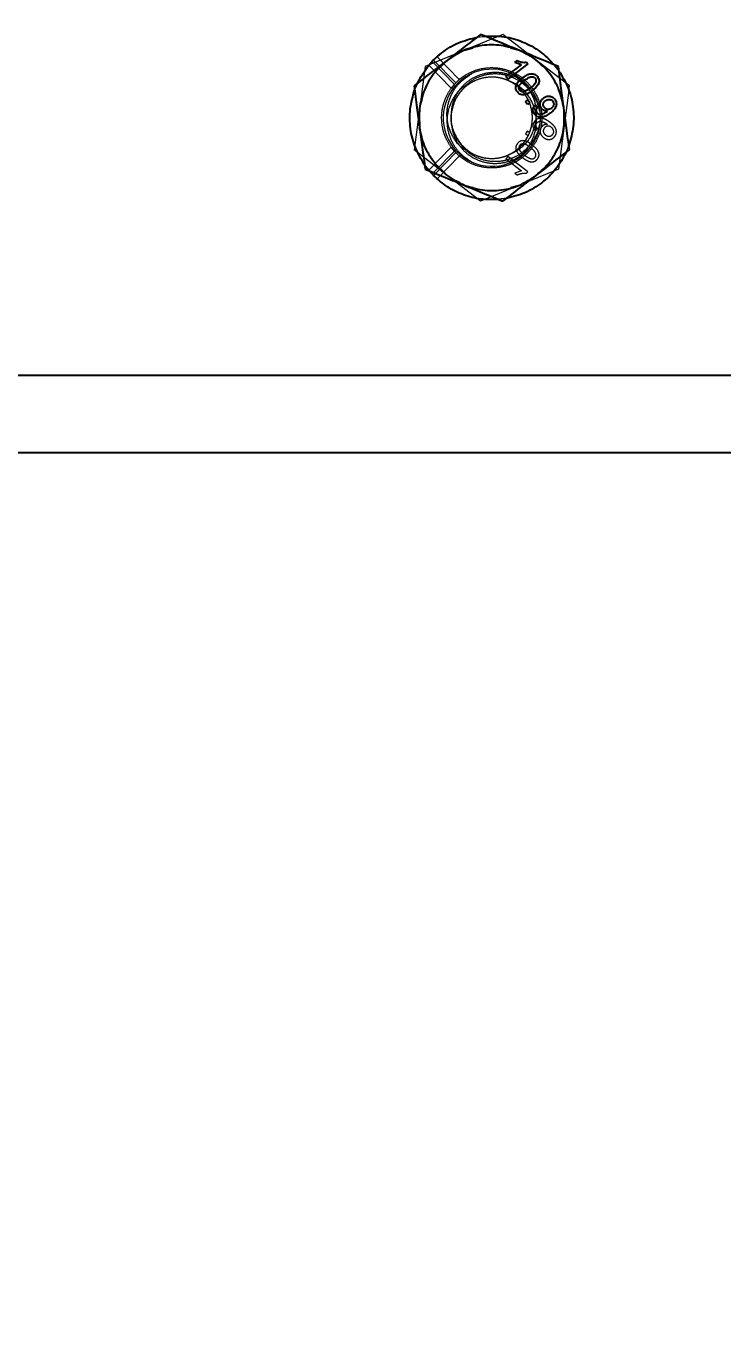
# Model space of a CAD drawing. Header units: millimetres. Extents: x 1293 to 41893, y 1011 to 26911.
# Drawn here: x 10933.4 to 11029.2, y 7420.4 to 7599.1 of the extents above; entities that cross this region are included whole.
import ezdxf

# ---------------------------------------------------------------- set-up
doc = ezdxf.new("R2010")
doc.units = ezdxf.units.MM
doc.header["$LTSCALE"] = 50
doc.linetypes.add('HIDDEN', pattern=[1.905, 1.27, -0.635])
doc.layers.add('CAPA_1', color=7, linetype='Continuous')
doc.layers.add('MAQUINAS', color=11, linetype='Continuous')
doc.styles.add('SLDTEXTSTYLE0', font='TXT', dxfattribs={"width": 0.75})
doc.dimstyles.new('SLDDIMSTYLE0', dxfattribs={"dimtxt": 100, "dimasz": 100, "dimexe": 0, "dimexo": 0.0625, "dimgap": 25, "dimtad": 2, "dimdec": 0, "dimlfac": 1.5, "dimrnd": 1e-09, "dimzin": 12, "dimdsep": 46, "dimtxsty": 'SLDTEXTSTYLE0', "dimsah": 1, "dimcen": 0.09, "dimadec": 0, "dimazin": 3, "dimtfac": 1, "dimtdec": 0, "dimtofl": 0, "dimtmove": 0, "dimatfit": 3, "dimfxl": 1, "dimfrac": 2, "dimtolj": 1, "dimtzin": 12, "dimarcsym": 0})

# ---------------------------------------------------------------- blocks, each defined once
blk = doc.blocks.new('_D_15')
at = {"layer": 'CAPA_1', "transparency": 16777216}
for p, q in [((6530.12, 8742.38), (6530.12, 9415.65)), ((16745.16, 6492), (16745.16, 9415.65)), ((6530.12, 9365.65), (16745.16, 9365.65))]:
    blk.add_line(p, q, dxfattribs=at)
for points in [[(6530.12, 9365.65), (6630.12, 9350.26), (6630.12, 9381.03)], [(16745.16, 9365.65), (16645.16, 9381.03), (16645.16, 9350.26)]]:
    blk.add_solid(points, dxfattribs=at)
at = {"layer": 'CAPA_1', "transparency": 16777216, "insert": (11452.92, 9494.55), "char_height": 100, "attachment_point": 1, "style": 'SLDTEXTSTYLE0'}
blk.add_mtext('15323', dxfattribs=at)

msp = doc.modelspace()

# ---------------------------------------------------------------- linework, layer by layer
at = {"layer": 'MAQUINAS', "linetype": 'HIDDEN', "lineweight": 18}
for p, q in [((10998.9181723, 7597.9561415), (10988.2433864, 7593.5536106)), ((10994.8888354, 7597.4331968), (10995.624484, 7597.6183827)), ((10995.3893115, 7597.5870557), (10996.4281724, 7597.7254407)), ((10995.8461342, 7597.6479083), (10996.968904, 7597.7073749)), ((11008.0682689, 7590.9127712), (10998.9181723, 7597.9561415)), ((10993.5807794, 7595.7548761), (10992.4362529, 7595.0964147)), ((10993.5807794, 7595.7548761), (10994.8274319, 7596.0868734)), ((10999.9595341, 7596.0868734), (11001.2195516, 7595.747187)), ((10988.7465707, 7593.7174208), (10991.8257106, 7590.5631513)), ((10988.8799674, 7593.8161515), (10989.1951424, 7594.2238487)), ((10989.1951424, 7594.2238487), (10992.2522493, 7591.0921497)), ((10989.3909741, 7594.4268302), (10989.8797114, 7594.8921124)), ((10992.4443252, 7591.2989786), (10989.3909741, 7594.4268302)), ((10989.8797114, 7594.8921124), (10990.2735414, 7595.1816755)), ((10992.9368184, 7591.7604134), (10989.8797114, 7594.8921124)), ((10991.2245549, 7594.3599064), (10990.382901, 7593.5208223)), ((11003.4932206, 7594.4344564), (11004.404065, 7593.5208223)), ((11005.8069612, 7593.9490776), (11006.7408222, 7592.7339294)), ((11005.9842008, 7593.7843115), (11006.6234762, 7592.9538239)), ((10988.2433864, 7593.5536106), (10986.7186971, 7582.1077093)), ((10986.6900398, 7589.8394411), (10986.8685021, 7590.4824911)), ((10986.7985936, 7590.3129845), (10987.1981793, 7591.281857)), ((10986.9441724, 7590.6659682), (10987.4768878, 7591.7293853)), ((10992.2522493, 7591.0921497), (10991.8351512, 7590.5224065)), ((10992.9368184, 7591.7604134), (10992.4443252, 7591.2989786)), ((10993.0493011, 7591.8386669), (10992.9368184, 7591.7604134)), ((10995.3858625, 7591.7210005), (10995.2581336, 7591.6549888)), ((11001.611865, 7591.6503536), (11001.4599748, 7591.793051)), ((11007.9883724, 7590.3129845), (11006.5435796, 7579.4668699)), ((11007.9883724, 7590.3129845), (11008.0682689, 7590.9127712)), ((10987.8168498, 7589.0762914), (10987.4810417, 7587.83066)), ((11003.3823533, 7584.7258282), (11003.684939, 7585.0469445)), ((11003.8319053, 7584.90507), (11004.0029633, 7585.6438034)), ((11004.9944313, 7585.6482476), (11005.0594937, 7585.5955682)), ((11007.3059243, 7585.1898206), (11006.9701162, 7583.9441891)), ((10992.8740086, 7583.2949253), (10993.1913036, 7582.8524288)), ((11002.2928773, 7584.6780072), (11002.0250812, 7584.3301113)), ((11002.0250812, 7584.3301113), (11002.3729772, 7584.0623152)), ((11002.6407732, 7584.4102112), (11002.2928773, 7584.6780072)), ((11008.1085578, 7583.2317802), (11007.7572533, 7582.1471032)), ((10987.1981793, 7581.7386235), (10986.7186971, 7582.1077093)), ((10995.8687937, 7575.064339), (10987.1981793, 7581.7386235)), ((10988.7465707, 7579.3030597), (10991.8257106, 7582.4573292)), ((10989.3884242, 7578.9946296), (10992.2522493, 7581.9283308)), ((10992.4443252, 7581.7215019), (10989.6693157, 7578.8787834)), ((10992.9368184, 7581.2600671), (10989.8797114, 7578.1283681)), ((10991.8026469, 7582.4964028), (10992.5472904, 7581.6337357)), ((10992.2522493, 7581.9283308), (10991.8257106, 7582.4573292)), ((10999.6149166, 7581.1990479), (10999.3471205, 7580.8511519)), ((11002.3285049, 7579.1102385), (10999.6149166, 7581.1990479)), ((11001.2151413, 7581.0867558), (11001.6608106, 7581.4050877)), ((11007.6740607, 7581.9453867), (11007.3160585, 7581.3006979)), ((11007.9883724, 7582.707496), (11007.5887867, 7581.7386235)), ((10989.4508481, 7578.5451123), (10988.1431571, 7580.104758)), ((10988.7465707, 7579.3030597), (10988.1634898, 7580.0666566)), ((10991.2937454, 7578.5860242), (10990.382901, 7579.4996582)), ((11006.5435796, 7579.4668699), (10995.8687937, 7575.064339)), ((10999.3471205, 7580.8511519), (11001.4616755, 7579.2234539)), ((11001.4616755, 7579.2234539), (11000.5795623, 7578.9052067)), ((11000.5795623, 7578.9052067), (11000.9002788, 7578.6583322)), ((11002.1561112, 7578.8862805), (11002.3285049, 7579.1102385)), ((11001.2061866, 7577.2656045), (10999.9595341, 7576.9336071)), ((10999.4615071, 7575.4530547), (10997.9194652, 7575.3054635)), ((10999.3976545, 7575.4334248), (10998.3587936, 7575.2950399))]:
    msp.add_line(p, q, dxfattribs=at)
at = {"layer": 'MAQUINAS', "linetype": 'Continuous', "lineweight": 25}
for p, q in [((10999.3471205, 7592.1693286), (11001.4616755, 7593.7970266)), ((11002.3285049, 7593.910242), (10999.6149166, 7591.8214327)), ((11000.5795623, 7594.1152738), (11000.9002788, 7594.3621483)), ((11001.4616755, 7593.7970266), (11000.5795623, 7594.1152738)), ((11002.1561112, 7594.1342), (11002.3285049, 7593.910242)), ((10999.6149166, 7591.8214327), (10999.3471205, 7592.1693286)), ((11002.0250812, 7588.6903692), (11002.3729772, 7588.9581653)), ((11002.2928773, 7588.3424733), (11002.0250812, 7588.6903692)), ((11002.6407732, 7588.6102694), (11002.2928773, 7588.3424733)), ((11002.3729772, 7588.9581653), (11002.6407732, 7588.6102694)), ((11003.3823533, 7588.2946523), (11003.684939, 7587.973536)), ((11004.9944313, 7587.3722329), (11005.0594937, 7587.4249123)), ((10989.1951424, 7578.7966318), (10988.7465707, 7579.3030597)), ((10989.1951424, 7578.7966318), (10989.3884242, 7578.9946296)), ((10989.3909741, 7578.5936504), (10989.6693157, 7578.8787834)), ((10823.7268163, 7551.1769069), (11330.393483, 7551.1769069)), ((11330.393483, 7540.5102403), (10823.7268163, 7540.5102403))]:
    msp.add_line(p, q, dxfattribs=at)
at = {"layer": 'MAQUINAS', "linetype": 'HIDDEN', "lineweight": 18}
msp.add_arc((10997.393483, 7586.5102403), 6.6666667, 37.587605897, 307.587605897, dxfattribs=at)
at = {"layer": 'MAQUINAS', "linetype": 'Continuous', "lineweight": 25}
for points in [[(10987.1981793, 7591.281857), (10987.6335053, 7592.066802), (10988.5041573, 7593.6366921), (10990.4701008, 7595.5044594), (10992.7787095, 7596.9270676), (10994.5191108, 7597.3670597), (10995.3893115, 7597.5870557)], [(10996.4281724, 7597.7254407), (10997.3256178, 7597.7409098), (10999.1205085, 7597.7718481), (11001.7210141, 7597.0031747), (11004.1073334, 7595.7151651), (11005.3585783, 7594.4279293), (11005.9842008, 7593.7843115)], [(11001.2061866, 7595.7548761), (11000.3737534, 7596.0268082), (10998.7088869, 7596.5706725), (10996.0597704, 7596.5224721), (10993.4904115, 7595.8755282), (10992.0259674, 7594.9148136), (10991.2937454, 7594.4344564)], [(11007.3059243, 7587.83066), (11007.1252078, 7588.6875344), (11006.7637749, 7590.4012832), (11005.3974738, 7592.6713852), (11003.5525245, 7594.5730433), (11001.9882992, 7595.3609318), (11001.2061866, 7595.7548761)], [(10991.2937454, 7594.4344564), (10990.6420286, 7593.8495141), (10989.338595, 7592.6796296), (10988.0557795, 7590.3613272), (10987.33137, 7587.8127251), (10987.4311512, 7586.0641221), (10987.4810417, 7585.1898206)], [(11006.6234762, 7592.9538239), (11007.0855955, 7592.184348), (11008.0098342, 7590.6453962), (11008.6443963, 7588.0089556), (11008.7221069, 7585.2983377), (11008.2329505, 7583.5711099), (11007.9883724, 7582.707496)], [(10988.1634898, 7580.0666566), (10987.7013705, 7580.8361325), (10986.7771318, 7582.3750843), (10986.1425697, 7585.011525), (10986.0648591, 7587.7221428), (10986.5540155, 7589.4493706), (10986.7985936, 7590.3129845)], [(11003.4932206, 7578.5860242), (11004.1449374, 7579.1709664), (11005.448371, 7580.340851), (11006.7311865, 7582.6591534), (11007.455596, 7585.2077554), (11007.3558148, 7586.9563585), (11007.3059243, 7587.83066)], [(10993.5807794, 7577.2656045), (10992.7986668, 7577.6595487), (10991.2344415, 7578.4474372), (10989.3894922, 7580.3490953), (10988.0231911, 7582.6191973), (10987.6617582, 7584.3329462), (10987.4810417, 7585.1898206)], [(11007.5887867, 7581.7386235), (11007.1534607, 7580.9536785), (11006.2828087, 7579.3837884), (11004.3168652, 7577.5160212), (11002.0082565, 7576.0934129), (11000.2678552, 7575.6534208), (10999.3976545, 7575.4334248)], [(10998.3587936, 7575.2950399), (10997.5346194, 7575.2761884), (10995.886271, 7575.2384855), (10993.4803213, 7575.8716616), (10991.237533, 7576.9484191), (10990.0064937, 7578.0452399), (10989.3909741, 7578.5936504)], [(10993.5807794, 7577.2656045), (10994.4132126, 7576.9936723), (10996.0780791, 7576.449808), (10998.7271956, 7576.4980084), (11001.2965545, 7577.1449524), (11002.7609986, 7578.1056669), (11003.4932206, 7578.5860242)]]:
    msp.add_open_spline(points, degree=3, dxfattribs=at)
for points, knots in [([(10995.8687937, 7597.9561415), (10995.069132, 7597.3405947), (10993.5681836, 7596.185226), (10992.0180247, 7594.991977), (10991.2937454, 7594.4344564)], [0, 0, 0, 0, 0.5327709195, 1, 1, 1, 1]), ([(11001.2061866, 7595.7548761), (11000.36122, 7596.1033601), (10998.5527566, 7596.8492126), (10996.8017037, 7597.5713877), (10995.8687937, 7597.9561415)], [0, 0, 0, 0, 0.4672290805, 1, 1, 1, 1]), ([(11006.5435796, 7593.5536106), (11005.6106695, 7593.9383645), (11003.8596167, 7594.6605396), (11002.0511533, 7595.4063921), (11001.2061866, 7595.7548761)], [0, 0, 0, 0, 0.5327709195, 1, 1, 1, 1]), ([(10991.2937454, 7594.4344564), (10990.569466, 7593.8769358), (10989.0193071, 7592.6836868), (10987.5183587, 7591.5283181), (10986.7186971, 7590.9127712)], [0, 0, 0, 0, 0.4672290805, 1, 1, 1, 1]), ([(11000.9002788, 7594.3621483), (11001.1011585, 7594.2756011), (11001.5022234, 7594.1028058), (11001.9384003, 7594.1237474), (11002.1561112, 7594.1342)], [0, 0, 0, 0, 0.5008657323, 1, 1, 1, 1]), ([(11000.7140219, 7590.8625388), (11000.7586274, 7590.9764656), (11000.8479036, 7591.2044854), (11001.1532042, 7591.5916684), (11001.4349211, 7591.8257966), (11001.6227189, 7591.9818708)], [0, 0, 0, 0, 0.249753552, 0.499871473, 1, 1, 1, 1]), ([(11001.6227189, 7591.9818708), (11001.7793839, 7592.0958473), (11002.0923273, 7592.323519), (11002.5436849, 7592.5299884), (11002.9312042, 7592.5818995), (11003.2213777, 7592.5326001), (11003.4764386, 7592.3907792), (11003.6037609, 7592.2441498), (11003.6674852, 7592.1707623)], [0, 0, 0, 0, 0.2504817087, 0.50034559577, 0.63170490565, 0.75022113881, 0.87498669951, 1, 1, 1, 1]), ([(11001.8916022, 7591.6348118), (11002.0443414, 7591.7460218), (11002.2734369, 7591.9128272), (11002.6091179, 7592.0937039), (11002.7949239, 7592.1321779), (11002.8877046, 7592.1513895)], [0, 0, 0, 0, 0.5003723119, 0.7505151407, 1, 1, 1, 1]), ([(11003.3514499, 7591.933551), (11003.3889593, 7591.8739917), (11003.4639766, 7591.754876), (11003.4752487, 7591.539598), (11003.4236624, 7591.3347288), (11003.1913608, 7590.9820124), (11002.915582, 7590.7648384), (11002.6949904, 7590.591124)], [0, 0, 0, 0, 0.1247447425, 0.2494837578, 0.3744708184, 0.4996480989, 1, 1, 1, 1]), ([(11002.8877046, 7592.1513895), (11002.9322014, 7592.1497796), (11003.0211663, 7592.1465609), (11003.1491807, 7592.1051616), (11003.2642253, 7592.0347583), (11003.3223715, 7591.9672909), (11003.3514499, 7591.933551)], [0, 0, 0, 0, 0.2501584562, 0.5001555724, 0.7500324303, 1, 1, 1, 1]), ([(11003.6674852, 7592.1707623), (11003.721693, 7592.0901005), (11003.8300641, 7591.928843), (11003.9038739, 7591.642197), (11003.8801605, 7591.347498), (11003.63263, 7590.8157698), (11003.2597065, 7590.4970687), (11002.9616993, 7590.2423912)], [0, 0, 0, 0, 0.125373348, 0.2506437386, 0.375697515, 0.5011131747, 1, 1, 1, 1]), ([(11007.3059243, 7587.83066), (11007.1852369, 7588.7366646), (11006.9269324, 7590.675766), (11006.676828, 7592.5533099), (11006.5435796, 7593.5536106)], [0, 0, 0, 0, 0.4672290805, 1, 1, 1, 1]), ([(10986.7186971, 7590.9127712), (10986.8519455, 7589.9124705), (10987.1020499, 7588.0349267), (10987.3603544, 7586.0958252), (10987.4810417, 7585.1898206)], [0, 0, 0, 0, 0.5327709195, 1, 1, 1, 1]), ([(11000.9191073, 7590.0551734), (11000.8401255, 7590.1771361), (11000.7215014, 7590.3603139), (11000.6900854, 7590.6129257), (11000.6939334, 7590.7565453), (11000.7073258, 7590.8272081), (11000.7140219, 7590.8625388)], [0, 0, 0, 0, 0.49879534606, 0.74914825957, 0.87457641189, 1, 1, 1, 1]), ([(11002.9616993, 7590.2423912), (11002.8052317, 7590.1284136), (11002.4926739, 7589.9007334), (11002.045296, 7589.6974026), (11001.6591001, 7589.6436281), (11001.368098, 7589.6900455), (11001.1096718, 7589.8350631), (11000.9826689, 7589.9817569), (11000.9191073, 7590.0551734)], [0, 0, 0, 0, 0.2504758129, 0.50034735438, 0.62576834084, 0.75017618309, 0.87496969665, 1, 1, 1, 1]), ([(11001.2322137, 7590.2961898), (11001.195243, 7590.3559346), (11001.1212812, 7590.4754572), (11001.1140474, 7590.6899322), (11001.1618834, 7590.8951083), (11001.3980279, 7591.2448106), (11001.672258, 7591.4614955), (11001.8916022, 7591.6348118)], [0, 0, 0, 0, 0.1246963828, 0.2494616582, 0.3744323466, 0.4996371137, 1, 1, 1, 1]), ([(11002.6949904, 7590.591124), (11002.4713462, 7590.4232246), (11002.1917459, 7590.2133166), (11001.7932053, 7590.075987), (11001.5825717, 7590.080692), (11001.3776935, 7590.1440843), (11001.280693, 7590.2455026), (11001.2322137, 7590.2961898)], [0, 0, 0, 0, 0.5004095025, 0.6256126137, 0.7505796735, 0.875343692, 1, 1, 1, 1]), ([(11003.2635783, 7587.0094532), (11003.1975955, 7587.1098099), (11003.098376, 7587.2607182), (11003.0476922, 7587.4962282), (11003.0473469, 7587.7348212), (11003.1426517, 7588.0276464), (11003.3023687, 7588.2055567), (11003.3823533, 7588.2946523)], [0, 0, 0, 0, 0.2498594906, 0.3757183909, 0.500481002, 0.7498462328, 1, 1, 1, 1]), ([(11004.2268077, 7587.7734155), (11004.1879497, 7587.8300763), (11004.1102599, 7587.9433597), (11004.0451725, 7588.1397441), (11004.0239106, 7588.3452266), (11004.0478675, 7588.5502613), (11004.1121174, 7588.7474385), (11004.2479697, 7588.9881202), (11004.4038577, 7589.1250901), (11004.5074354, 7589.216098)], [0, 0, 0, 0, 0.1250740585, 0.2500636243, 0.3732612246, 0.5001992382, 0.6242961008, 0.7503685137, 1, 1, 1, 1]), ([(11004.6215081, 7587.9084324), (11004.5719641, 7587.984111), (11004.4977333, 7588.0974985), (11004.4650124, 7588.275832), (11004.4711049, 7588.4106318), (11004.5062771, 7588.5414603), (11004.5880829, 7588.7029848), (11004.6894314, 7588.7937121), (11004.7567495, 7588.8539754)], [0, 0, 0, 0, 0.2495205461, 0.3738507838, 0.4998887841, 0.6240955932, 0.7503154422, 1, 1, 1, 1]), ([(11004.5074354, 7589.216098), (11004.628633, 7589.2968339), (11004.8112299, 7589.418471), (11005.0951914, 7589.4858052), (11005.3141066, 7589.4919815), (11005.5275658, 7589.4528757), (11005.7989645, 7589.3438698), (11005.9484408, 7589.1843695), (11006.0483597, 7589.07775)], [0, 0, 0, 0, 0.2498688585, 0.3764535286, 0.5003476657, 0.6272386366, 0.7508240847, 1, 1, 1, 1]), ([(11004.7567495, 7588.8539754), (11004.8364994, 7588.9073311), (11004.9957893, 7589.013902), (11005.2411005, 7589.0513465), (11005.4300109, 7589.0252239), (11005.610963, 7588.9571343), (11005.7097592, 7588.853332), (11005.7762596, 7588.783462)], [0, 0, 0, 0, 0.2502503989, 0.4998417518, 0.6295762976, 0.7506653539, 1, 1, 1, 1]), ([(11006.0483597, 7589.07775), (11006.1007775, 7588.9988147), (11006.2055974, 7588.8409677), (11006.2750527, 7588.5620853), (11006.2763044, 7588.2770043), (11006.1726282, 7587.910551), (11005.8853893, 7587.522225), (11005.5922136, 7587.286155), (11005.4452482, 7587.167816)], [0, 0, 0, 0, 0.1250635897, 0.2500895576, 0.3751100052, 0.5001693996, 0.7494409524, 1, 1, 1, 1]), ([(11005.7762596, 7588.783462), (11005.8252375, 7588.7053194), (11005.8984315, 7588.5885407), (11005.9181156, 7588.4047658), (11005.9007192, 7588.2687225), (11005.8548323, 7588.1382513), (11005.7602709, 7587.9805213), (11005.6557044, 7587.8903095), (11005.5862299, 7587.8303723)], [0, 0, 0, 0, 0.2490168506, 0.3721383925, 0.4993654558, 0.6235619335, 0.7498926933, 1, 1, 1, 1]), ([(11005.4452482, 7587.167816), (11005.278889, 7587.0464775), (11004.946736, 7586.8042131), (11004.4626115, 7586.5969111), (11004.048355, 7586.5636296), (11003.7432655, 7586.6282677), (11003.4684414, 7586.7766915), (11003.3318851, 7586.9318442), (11003.2635783, 7587.0094532)], [0, 0, 0, 0, 0.25048494292, 0.50011851407, 0.62789918519, 0.75009236964, 0.87499367523, 1, 1, 1, 1]), ([(11003.684939, 7587.973536), (11003.6358353, 7587.9151732), (11003.5471539, 7587.8097698), (11003.4809413, 7587.6471385), (11003.4726559, 7587.5160567), (11003.4917826, 7587.4138617), (11003.5303125, 7587.3168496), (11003.5704336, 7587.2606362), (11003.5904928, 7587.2325313)], [0, 0, 0, 0, 0.2764767992, 0.4993179598, 0.6237184282, 0.7494961879, 0.8747561628, 1, 1, 1, 1]), ([(11003.5904928, 7587.2325313), (11003.634703, 7587.1832839), (11003.7230862, 7587.0848303), (11003.9038962, 7586.9962448), (11004.1022919, 7586.9655526), (11004.4914633, 7587.0526343), (11004.7709768, 7587.2302443), (11004.9944313, 7587.3722329)], [0, 0, 0, 0, 0.1252073258, 0.2503100191, 0.3753386279, 0.5006201474, 1, 1, 1, 1]), ([(11005.0594937, 7587.4249123), (11004.9809943, 7587.4218513), (11004.8235025, 7587.41571), (11004.5952117, 7587.4838662), (11004.3841843, 7587.5962016), (11004.2791883, 7587.7144323), (11004.2268077, 7587.7734155)], [0, 0, 0, 0, 0.2489431768, 0.4994502947, 0.7502849385, 1, 1, 1, 1]), ([(11005.5862299, 7587.8303723), (11005.5104792, 7587.7792308), (11005.395866, 7587.7018522), (11005.2190255, 7587.6534477), (11005.0813079, 7587.6468773), (11004.9474764, 7587.670635), (11004.7773925, 7587.7405421), (11004.6839858, 7587.8411428), (11004.6215081, 7587.9084324)], [0, 0, 0, 0, 0.24997649069, 0.37822216714, 0.50034233219, 0.62745243071, 0.75081109269, 1, 1, 1, 1]), ([(11008.0682689, 7582.1077093), (11007.9350205, 7583.1080101), (11007.6849161, 7584.9855539), (11007.4266116, 7586.9246554), (11007.3059243, 7587.83066)], [0, 0, 0, 0, 0.5327709195, 1, 1, 1, 1]), ([(10987.4810417, 7585.1898206), (10987.6017291, 7584.283816), (10987.8600335, 7582.3447145), (10988.110138, 7580.4671707), (10988.2433864, 7579.4668699)], [0, 0, 0, 0, 0.4672290805, 1, 1, 1, 1]), ([(11003.4932206, 7578.5860242), (11004.2175, 7579.1435448), (11005.7676589, 7580.3367938), (11007.2686073, 7581.4921625), (11008.0682689, 7582.1077093)], [0, 0, 0, 0, 0.4672290805, 1, 1, 1, 1]), ([(10988.2433864, 7579.4668699), (10989.1762964, 7579.0821161), (10990.9273493, 7578.359941), (10992.7358127, 7577.6140885), (10993.5807794, 7577.2656045)], [0, 0, 0, 0, 0.53277091955, 1, 1, 1, 1]), ([(10998.9181723, 7575.064339), (10999.717834, 7575.6798859), (11001.2187824, 7576.8352546), (11002.7689413, 7578.0285036), (11003.4932206, 7578.5860242)], [0, 0, 0, 0, 0.5327709195, 1, 1, 1, 1]), ([(10993.5807794, 7577.2656045), (10994.425746, 7576.9171205), (10996.2342094, 7576.171268), (10997.9852623, 7575.4490929), (10998.9181723, 7575.064339)], [0, 0, 0, 0, 0.4672290805, 1, 1, 1, 1])]:
    msp.add_open_spline(points, degree=3, knots=knots, dxfattribs=at)
at = {"layer": 'MAQUINAS', "linetype": 'HIDDEN', "lineweight": 18}
for points in [[(10991.8257106, 7582.4573292), (10991.5861558, 7582.8280523), (10991.1070461, 7583.5694984), (10990.6741936, 7584.8296281), (10990.4735508, 7586.1408191), (10990.5311146, 7587.4684494), (10990.8397796, 7588.760103), (10991.389541, 7589.9692916), (10992.1598397, 7591.0513234), (10993.1224674, 7591.9665092), (10994.2420269, 7592.681202), (10995.4773872, 7593.1691457), (10996.7831534, 7593.4124097), (10998.1113461, 7593.4020555), (10999.4131611, 7593.1384636), (11000.6407637, 7592.6313197), (11001.7490459, 7591.8992584), (11002.6972842, 7590.9691793), (11003.4506359, 7589.8752578), (11003.9814193, 7588.6576898), (11004.270131, 7587.3612143), (11004.3061623, 7586.0334701), (11004.0881892, 7584.7232446), (11003.6242212, 7583.4786818), (11002.9313062, 7582.3455124), (11002.0349069, 7581.365376), (11000.9679549, 7580.5742814), (10999.7696781, 7580.0013192), (10998.4840214, 7579.6674604), (10997.1585444, 7579.5852805), (10995.8407627, 7579.7566491), (10994.5835338, 7580.1795616), (10993.416499, 7580.8224596), (10992.7683831, 7581.4218211), (10992.4443252, 7581.7215019)], [(10992.9684938, 7583.1040645), (10992.5891975, 7583.7344137), (10991.8306047, 7584.9951122), (10991.7201213, 7587.255772), (10992.4249888, 7589.3657005), (10993.8992245, 7591.050887), (10995.9019566, 7592.0421281), (10998.1326909, 7592.191906), (11000.2506369, 7591.4765088), (11001.9336788, 7590.0050974), (11002.9254811, 7588.0015981), (11003.0751585, 7585.7711082), (11002.3596018, 7583.6529516), (11000.8889292, 7581.9705078), (10998.882634, 7580.9765239), (10996.662589, 7580.8349743), (10994.505449, 7581.5202015), (10993.4808122, 7582.5761102), (10992.9684938, 7583.1040645)], [(11002.6762937, 7590.576732), (11002.9235981, 7590.2148732), (11003.4182069, 7589.4911556), (11003.8682395, 7588.2489924), (11004.101023, 7586.9484884), (11004.0355068, 7586.074353), (11004.0027488, 7585.6372853)], [(10992.9684938, 7583.1040645), (10992.7613467, 7583.4071648), (10992.3470523, 7584.0133653), (10991.9700959, 7585.0538263), (10991.7751118, 7586.1431548), (10991.8299894, 7586.8753483), (10991.8574282, 7587.241445)]]:
    msp.add_open_spline(points, degree=3, dxfattribs=at)
for points, knots in [([(10994.3400467, 7581.8399692), (10994.0443767, 7581.9741253), (10993.0966786, 7582.4041301), (10991.985902, 7583.8429557), (10991.2103747, 7585.8364617), (10991.2039334, 7587.990982), (10991.8374265, 7589.8202928), (10992.9688746, 7591.4587765), (10994.0342459, 7592.1701474), (10994.6726087, 7592.5963957)], [0, 0, 0, 0, 0.0732264463, 0.2347095547, 0.3940996147, 0.5545736249, 0.7120391064, 0.8274559063, 1, 1, 1, 1]), ([(10991.8574282, 7587.241445), (10991.9004831, 7587.6331313), (10991.9855359, 7588.4068896), (10992.4972886, 7589.7232316), (10993.440622, 7591.0393452), (10994.9012564, 7592.1241379), (10996.5684946, 7592.7224888), (10998.3345585, 7592.8402141), (11000.0627787, 7592.4533323), (11001.5647058, 7591.6819112), (11002.3300966, 7590.9209332), (11002.6762937, 7590.576732)], [0, 0, 0, 0, 0.0816770011, 0.1613491513, 0.291035136, 0.4131476663, 0.5342207304, 0.6547643612, 0.776345221, 0.8988377528, 1, 1, 1, 1]), ([(10992.9684938, 7583.1040645), (10993.1326272, 7582.9078232), (10993.5426954, 7582.4175371), (10994.1401264, 7581.9501739), (10994.6869155, 7581.6207239), (10995.0715057, 7581.4242232), (10995.5602893, 7581.2250831), (10995.9293343, 7581.1174711), (10996.131766, 7581.070513), (10996.1320909, 7581.0704376), (10996.1325738, 7581.0703257), (10996.1334486, 7581.070123), (10996.1350503, 7581.0697521), (10996.138037, 7581.0690618), (10996.1437735, 7581.0677401), (10996.1553038, 7581.0650998), (10996.1800014, 7581.059515), (10996.2372373, 7581.0469276), (10996.4136818, 7581.0106928), (10997.0151898, 7580.9145799), (10997.6974784, 7580.9117121), (10998.359718, 7581.0068841), (10998.7398625, 7581.0851273), (10999.1657101, 7581.2075748), (10999.5419835, 7581.3516614), (10999.7703832, 7581.4564336), (10999.9991378, 7581.5685161), (11000.2898594, 7581.7279513), (11000.6892228, 7581.9938979), (11001.064335, 7582.2931181), (11001.3940192, 7582.6059567), (11001.715112, 7582.962899), (11002.043601, 7583.3980352), (11002.296314, 7583.8230759), (11002.4362287, 7584.1099701), (11002.5419628, 7584.3415454), (11002.6656702, 7584.6492243), (11002.8058606, 7585.1082836), (11002.9061688, 7585.5777127), (11002.9692784, 7586.081417), (11002.9850409, 7586.5843864), (11002.9567719, 7587.0493074), (11002.9025928, 7587.44713), (11002.8443279, 7587.7323772), (11002.8018422, 7587.9011071), (11002.7456525, 7588.1121164), (11002.6474591, 7588.4219711), (11002.4740777, 7588.8407281), (11002.2921062, 7589.1997643), (11002.1122447, 7589.5021293), (11001.8232822, 7589.9290612), (11001.3640035, 7590.4721282), (11000.6978272, 7591.0392747), (11000.037821, 7591.4450175), (10999.4226164, 7591.7248805), (10998.8368311, 7591.9166665), (10998.2460687, 7592.0392762), (10997.6451202, 7592.0994052), (10996.6080257, 7592.0920411), (10995.1286502, 7591.7374151), (10993.5109596, 7590.6681818), (10992.2993019, 7589.1188495), (10992.0047196, 7587.8672473), (10991.8574282, 7587.241445)], [0, 0, 0, 0, 0.025018338, 0.0625054019, 0.0734574, 0.0875362565, 0.1047409382, 0.1250701816, 0.1250803607, 0.1250883982, 0.1251028378, 0.1251288998, 0.125176322, 0.1252638208, 0.1254290484, 0.1257527323, 0.1264220488, 0.1279084195, 0.1314910665, 0.1440579699, 0.1875385459, 0.1974735997, 0.2095664101, 0.2255093005, 0.2408045364, 0.2489692371, 0.2501056217, 0.2657484549, 0.2813911901, 0.2970338276, 0.3126763677, 0.3258384033, 0.3440073868, 0.3659743515, 0.3741241435, 0.3752533994, 0.3909020104, 0.4065504225, 0.4221986368, 0.4378466544, 0.4561989424, 0.471384434, 0.4834019832, 0.4954853169, 0.4998684365, 0.5004379052, 0.5168673869, 0.531645693, 0.5447725207, 0.5562476016, 0.566070701, 0.5952358311, 0.6255591058, 0.6513477909, 0.670842651, 0.6916215049, 0.7115649576, 0.7298045647, 0.7506541573, 0.8129902501, 0.8753265879, 0.937663171, 1, 1, 1, 1]), ([(11004.0027488, 7587.3831952), (11003.925923, 7587.6945335), (11003.7722594, 7588.3172581), (11003.4082026, 7589.1132358), (11002.9856713, 7589.8137089), (11002.4941634, 7590.4488078), (11001.7086224, 7591.2209417), (11000.8906052, 7591.7545047), (11000.1662441, 7592.0780292), (10999.7630797, 7592.2282796), (10999.3213023, 7592.3584131), (10998.4650106, 7592.5367057), (10997.1715348, 7592.5739335), (10995.5365418, 7592.1416746), (10994.2165733, 7591.4101891), (10993.6458753, 7590.7027063), (10993.43408, 7590.4401479)], [0, 0, 0, 0, 0.0699532654, 0.1399173459, 0.1901926575, 0.2485510479, 0.3148793708, 0.4302460033, 0.4592128186, 0.4882050179, 0.524204643, 0.5597299332, 0.6792719564, 0.8024243534, 0.9266764515, 1, 1, 1, 1]), ([(10999.7902977, 7592.7311505), (11000.4814042, 7592.3168878), (11001.6701171, 7591.6043502), (11002.9137527, 7589.8588078), (11003.518821, 7588.1840963), (11003.5030234, 7587.0196356), (11003.4973222, 7586.5993942)], [0, 0, 0, 0, 0.3146952275, 0.5412802636, 0.8344529945, 1, 1, 1, 1]), ([(10995.0123613, 7591.527971), (10994.478625, 7591.2988226), (10993.2845769, 7590.7861832), (10991.978318, 7589.1888387), (10991.2124135, 7587.1809773), (10991.2033921, 7585.0303061), (10991.8375261, 7583.2000392), (10992.9688399, 7581.5617557), (10994.0342329, 7580.8503525), (10994.6726087, 7580.4240849)], [0, 0, 0, 0, 0.1234541452, 0.2761854664, 0.4269371747, 0.578714087, 0.7276455219, 0.8368071581, 1, 1, 1, 1]), ([(10999.7902977, 7580.2893301), (11000.4805083, 7580.7035661), (11001.6676803, 7581.4160579), (11002.9211981, 7583.1618939), (11003.5057053, 7584.8871481), (11003.5650594, 7586.8194235), (11003.0580753, 7588.7215689), (11001.9439523, 7590.2371875), (11000.7315837, 7591.1637619), (11000.0255621, 7591.4600029), (10999.6725423, 7591.6081272)], [0, 0, 0, 0, 0.1658148828, 0.2852039547, 0.4396784995, 0.5380553637, 0.6848651293, 0.8410092991, 0.920502639, 1, 1, 1, 1]), ([(11006.9701162, 7589.0762914), (11007.1362905, 7588.6578579), (11007.3152228, 7588.2072992), (11007.3101243, 7587.7327987), (11007.3097608, 7587.6989665)], [0, 0, 0, 0, 0.9286993414, 1, 1, 1, 1]), ([(10987.8168498, 7583.9441891), (10987.6506755, 7584.3626227), (10987.4717432, 7584.8131813), (10987.4768417, 7585.2876819), (10987.4772052, 7585.3215141)], [0, 0, 0, 0, 0.9286993414, 1, 1, 1, 1]), ([(10991.8574282, 7585.7790355), (10991.9004831, 7585.3873492), (10991.9855359, 7584.6135909), (10992.4972886, 7583.2972489), (10993.440622, 7581.9811354), (10994.9012564, 7580.8963427), (10996.5684946, 7580.2979917), (10998.3345585, 7580.1802665), (11000.0627787, 7580.5671482), (11001.5647058, 7581.3385694), (11002.3300966, 7582.0995473), (11002.6762937, 7582.4437485)], [0, 0, 0, 0, 0.0816770011, 0.1613491513, 0.291035136, 0.4131476663, 0.5342207305, 0.6547643612, 0.776345221, 0.8988377529, 1, 1, 1, 1]), ([(11004.0027488, 7585.6372853), (11003.925923, 7585.3259469), (11003.7722596, 7584.7032224), (11003.4082025, 7583.9072442), (11002.9856702, 7583.2067699), (11002.49416, 7582.5716686), (11001.7086153, 7581.7995329), (11000.8905931, 7581.2659683), (11000.1662306, 7580.9424463), (10999.7630588, 7580.7921916), (10999.3212925, 7580.6620763), (10998.4648768, 7580.4836614), (10997.1730115, 7580.4481453), (10995.5309021, 7580.872859), (10994.0276025, 7581.7490967), (10993.3216414, 7582.6522661), (10992.9684938, 7583.1040645)], [0, 0, 0, 0, 0.06655587365, 0.13312192917, 0.18095570075, 0.23648000422, 0.29958725868, 0.40935121845, 0.43691128036, 0.46449549386, 0.49874729911, 0.53254781745, 0.64628386003, 0.76345439097, 0.88167124876, 1, 1, 1, 1]), ([(11003.4973222, 7586.4210863), (11003.3651968, 7585.7279462), (11003.0913025, 7584.2910743), (11001.939159, 7582.7836478), (11000.7324386, 7581.8566554), (11000.0258471, 7581.5604565), (10999.6725423, 7581.4123533)], [0, 0, 0, 0, 0.3159019834, 0.6548613521, 0.8274263116, 1, 1, 1, 1]), ([(11004.0027488, 7585.6372853), (11003.9214255, 7585.2088748), (11003.7587785, 7584.3520511), (11003.3396279, 7583.4561098), (11003.0005904, 7582.8989715), (11002.8169731, 7582.6288029), (11002.6204787, 7582.3679739), (11002.4527111, 7582.1665238), (11002.2924394, 7581.9872969), (11001.9943699, 7581.6706503), (11001.6935358, 7581.4211423), (11001.4599748, 7581.2274295)], [0, 0, 0, 0, 0.2499524858, 0.4999064462, 0.5624712669, 0.6250346931, 0.6875967444, 0.7501574406, 0.7756706838, 0.8258355351, 1, 1, 1, 1]), ([(11003.2635783, 7586.0110274), (11003.1975987, 7585.9106701), (11003.0983212, 7585.7596654), (11003.0476661, 7585.5241366), (11003.047391, 7585.2855497), (11003.1426492, 7584.9928337), (11003.3023679, 7584.8149236), (11003.3823533, 7584.7258282)], [0, 0, 0, 0, 0.2498591948, 0.3759561592, 0.5004815934, 0.749846529, 1, 1, 1, 1]), ([(11005.4452482, 7585.8526646), (11005.2788887, 7585.9740028), (11004.9467351, 7586.2162668), (11004.4625058, 7586.423618), (11004.0482306, 7586.4568446), (11003.7431628, 7586.3921564), (11003.4684411, 7586.2437891), (11003.331885, 7586.0886364), (11003.2635783, 7586.0110274)], [0, 0, 0, 0, 0.25048492591, 0.50011848011, 0.62803988226, 0.75009238661, 0.87499368372, 1, 1, 1, 1]), ([(11003.684939, 7585.0469445), (11003.6357822, 7585.1053383), (11003.5470905, 7585.2106958), (11003.4807579, 7585.373619), (11003.4729548, 7585.5043247), (11003.4965842, 7585.6416055), (11003.5529737, 7585.7294808), (11003.5904928, 7585.7879493)], [0, 0, 0, 0, 0.2770742739, 0.4999140274, 0.6248342849, 0.7503808481, 1, 1, 1, 1]), ([(11003.5904928, 7585.7879493), (11003.634703, 7585.8371966), (11003.7230862, 7585.9356502), (11003.9038962, 7586.0242357), (11004.1022919, 7586.054928), (11004.4914633, 7585.9678462), (11004.7709768, 7585.7902363), (11004.9944313, 7585.6482476)], [0, 0, 0, 0, 0.1252073258, 0.2503100191, 0.3753386279, 0.50062014744, 1, 1, 1, 1]), ([(11004.2268077, 7585.2470651), (11004.2066401, 7585.2193291), (11004.1663035, 7585.163855), (11004.1006918, 7585.0433095), (11004.0446931, 7584.8809434), (11004.0240315, 7584.6750424), (11004.0478866, 7584.4700113), (11004.1121758, 7584.2729223), (11004.248055, 7584.0322842), (11004.4038556, 7583.8953918), (11004.5074354, 7583.8043826)], [0, 0, 0, 0, 0.0626107389, 0.1252263593, 0.2501941382, 0.3735862588, 0.5002863049, 0.6245798583, 0.750412027, 1, 1, 1, 1]), ([(11005.0594937, 7585.5955682), (11004.9808032, 7585.5986258), (11004.8225081, 7585.6047765), (11004.5939752, 7585.53604), (11004.3833418, 7585.4234899), (11004.2789323, 7585.3058132), (11004.2268077, 7585.2470651)], [0, 0, 0, 0, 0.2495404591, 0.5019797073, 0.7513717737, 1, 1, 1, 1]), ([(11004.6215081, 7585.1120482), (11004.5719639, 7585.0363696), (11004.4977968, 7584.9230797), (11004.4650199, 7584.7447691), (11004.4710719, 7584.61007), (11004.5062284, 7584.4791238), (11004.5880054, 7584.3175718), (11004.6894334, 7584.2267693), (11004.7567495, 7584.1665052)], [0, 0, 0, 0, 0.2495203093, 0.3735284255, 0.4998883672, 0.623789863, 0.7503156792, 1, 1, 1, 1]), ([(11005.5862299, 7585.1901083), (11005.5104791, 7585.2412508), (11005.3959589, 7585.3185683), (11005.2191396, 7585.3670088), (11005.0815431, 7585.3736181), (11004.9476023, 7585.3498825), (11004.7774806, 7585.2800297), (11004.6839864, 7585.1793369), (11004.6215081, 7585.1120482)], [0, 0, 0, 0, 0.2499766017, 0.3779151287, 0.5003420213, 0.627106401, 0.7508109821, 1, 1, 1, 1]), ([(11006.0483597, 7583.9427305), (11006.1007775, 7584.0216659), (11006.2055974, 7584.1795129), (11006.2750527, 7584.4583953), (11006.2763044, 7584.7434763), (11006.1726282, 7585.1099296), (11005.8853893, 7585.4982555), (11005.5922136, 7585.7343255), (11005.4452482, 7585.8526646)], [0, 0, 0, 0, 0.1250635897, 0.25008955759, 0.37511000523, 0.50016939956, 0.74944095238, 1, 1, 1, 1]), ([(11005.7762596, 7584.2370185), (11005.8252404, 7584.3151608), (11005.8983808, 7584.4318467), (11005.9181068, 7584.6156021), (11005.9007731, 7584.7515365), (11005.8548862, 7584.8821145), (11005.7603639, 7585.0398792), (11005.6557043, 7585.1301712), (11005.5862299, 7585.1901083)], [0, 0, 0, 0, 0.249017166, 0.3718446562, 0.4993648037, 0.6232259432, 0.7498923764, 1, 1, 1, 1]), ([(11000.9191073, 7582.9653072), (11000.8408044, 7582.8434094), (11000.7231999, 7582.6603293), (11000.6825267, 7582.3711732), (11000.7035233, 7582.2290204), (11000.7140219, 7582.1579417)], [0, 0, 0, 0, 0.4990363131, 0.7495101716, 1, 1, 1, 1]), ([(11002.9616993, 7582.7780894), (11002.8052314, 7582.8920793), (11002.4926731, 7583.1197841), (11002.0449908, 7583.3231008), (11001.6587415, 7583.3770732), (11001.3678214, 7583.3302175), (11001.1096696, 7583.1854319), (11000.9826682, 7583.0387284), (11000.9191073, 7582.9653072)], [0, 0, 0, 0, 0.2504715078, 0.5003387545, 0.6261880614, 0.750180477, 0.8749718456, 1, 1, 1, 1]), ([(11002.6949904, 7582.4293566), (11002.4713462, 7582.5972559), (11002.1917459, 7582.8071639), (11001.7932053, 7582.9444935), (11001.5825717, 7582.9397885), (11001.3776935, 7582.8763962), (11001.280693, 7582.7749779), (11001.2322137, 7582.7242907)], [0, 0, 0, 0, 0.5004095025, 0.6256126137, 0.7505796735, 0.875343692, 1, 1, 1, 1]), ([(11004.5074354, 7583.8043826), (11004.6286332, 7583.7236481), (11004.8113277, 7583.6019485), (11005.0953101, 7583.534654), (11005.3143477, 7583.5285178), (11005.5276932, 7583.5676415), (11005.7990547, 7583.6767028), (11005.9484415, 7583.8361101), (11006.0483597, 7583.9427305)], [0, 0, 0, 0, 0.2498687718, 0.3766540303, 0.5003478215, 0.6274593765, 0.7508241712, 1, 1, 1, 1]), ([(11004.7567495, 7584.1665052), (11004.8364993, 7584.113149), (11004.9957888, 7584.0065771), (11005.2409901, 7583.9691555), (11005.4299009, 7583.9952237), (11005.6108839, 7584.0632701), (11005.7097583, 7584.1671504), (11005.7762596, 7584.2370185)], [0, 0, 0, 0, 0.250250228, 0.4998414106, 0.6292883971, 0.7506655241, 1, 1, 1, 1]), ([(11000.7140219, 7582.1579417), (11000.7586274, 7582.0440149), (11000.8479036, 7581.8159951), (11001.1532042, 7581.4288121), (11001.4349211, 7581.194684), (11001.6227189, 7581.0386097)], [0, 0, 0, 0, 0.249753552, 0.499871473, 1, 1, 1, 1]), ([(11001.2322137, 7582.7242907), (11001.195243, 7582.6645459), (11001.1212812, 7582.5450233), (11001.1140474, 7582.3305483), (11001.1618834, 7582.1253723), (11001.3980279, 7581.7756699), (11001.672258, 7581.5589851), (11001.8916022, 7581.3856688)], [0, 0, 0, 0, 0.1246963828, 0.2494616582, 0.3744323466, 0.4996371137, 1, 1, 1, 1]), ([(11001.8916022, 7581.3856688), (11002.0443414, 7581.2744587), (11002.2734369, 7581.1076533), (11002.6091179, 7580.9267767), (11002.7949239, 7580.8883027), (11002.8877046, 7580.869091)], [0, 0, 0, 0, 0.5003723119, 0.7505151407, 1, 1, 1, 1]), ([(11003.3514499, 7581.0869296), (11003.3889593, 7581.1464888), (11003.4639766, 7581.2656046), (11003.4752487, 7581.4808825), (11003.4236624, 7581.6857517), (11003.1913608, 7582.0384682), (11002.915582, 7582.2556422), (11002.6949904, 7582.4293566)], [0, 0, 0, 0, 0.1247447425, 0.2494837578, 0.3744708184, 0.4996480989, 1, 1, 1, 1]), ([(11003.6674852, 7580.8497182), (11003.721693, 7580.9303801), (11003.8300641, 7581.0916375), (11003.9038739, 7581.3782836), (11003.8801605, 7581.6729825), (11003.63263, 7582.2047107), (11003.2597065, 7582.5234119), (11002.9616993, 7582.7780894)], [0, 0, 0, 0, 0.125373348, 0.2506437386, 0.375697515, 0.5011131747, 1, 1, 1, 1]), ([(11001.6227189, 7581.0386097), (11001.7793842, 7580.9246331), (11002.0923284, 7580.6969611), (11002.5437969, 7580.4904408), (11002.93134, 7580.4385726), (11003.2214883, 7580.4879446), (11003.4764389, 7580.6297009), (11003.603761, 7580.7763306), (11003.6674852, 7580.8497182)], [0, 0, 0, 0, 0.2504815493, 0.5003452774, 0.6318664681, 0.7502212978, 0.8749867791, 1, 1, 1, 1]), ([(11002.8877046, 7580.869091), (11002.9321765, 7580.8707206), (11003.0210916, 7580.8739786), (11003.1494793, 7580.915083), (11003.2441974, 7580.9747046), (11003.3094416, 7581.0351867), (11003.3374468, 7581.0696816), (11003.3514499, 7581.0869296)], [0, 0, 0, 0, 0.2500549443, 0.4999486155, 0.749722078, 0.8748570557, 1, 1, 1, 1]), ([(11004.404065, 7579.4996582), (11004.1247781, 7579.1465303), (11003.8240491, 7578.766291), (11003.4105703, 7578.5334562), (11003.381089, 7578.5168549)], [0, 0, 0, 0, 0.9286993414, 1, 1, 1, 1]), ([(11000.9002788, 7578.6583322), (11001.1011585, 7578.7448795), (11001.5022234, 7578.9176747), (11001.9384003, 7578.8967332), (11002.1561112, 7578.8862805)], [0, 0, 0, 0, 0.50086573232, 1, 1, 1, 1]), ([(10994.8274319, 7576.9336071), (10994.3819707, 7576.9989127), (10993.9023093, 7577.0692321), (10993.493929, 7577.3108978), (10993.4648112, 7577.3281287)], [0, 0, 0, 0, 0.9286993414, 1, 1, 1, 1])]:
    msp.add_open_spline(points, degree=3, knots=knots, dxfattribs=at)

# ---------------------------------------------------------------- dimensions: what is measured, and where the dimension line sits
at = {"layer": 'CAPA_1'}
dim = msp.add_linear_dim(base=(16745.1618891, 9365.6463094), p1=(6530.1246702, 8678.8772747), p2=(16745.1618891, 6428.5014528), dimstyle='SLDDIMSTYLE0', dxfattribs=at)
dim.commit()
dim.dimension.update_dxf_attribs({"geometry": '_D_15', "text_midpoint": (11637.6432797, 9365.6463094), "dimtype": 160})

doc.saveas('drawing.dxf')
